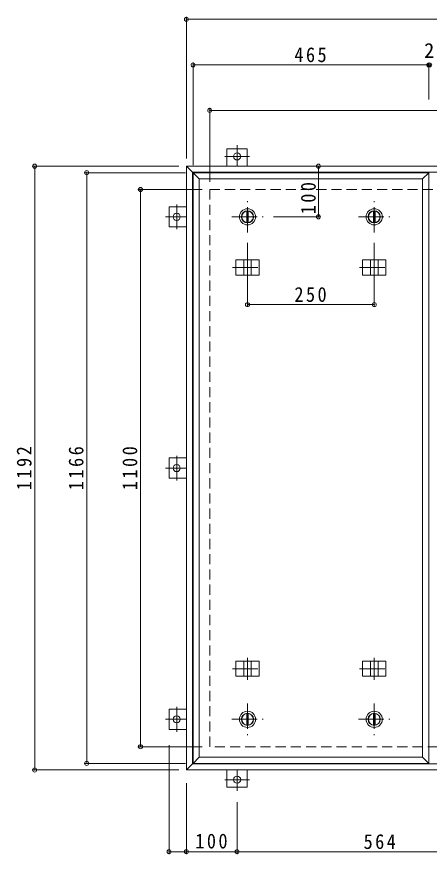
# Model space of a CAD drawing. Units: millimetres at full size, sheet at 1:10. Extents: x -2570 to 2520, y -1962 to 1473.
# Drawn here: x -2308 to -1495, y -211 to 1443 of the extents above; entities that cross this region are included whole.
import ezdxf
from ezdxf.enums import TextEntityAlignment as Align

# ---------------------------------------------------------------- set-up
doc = ezdxf.new("R2010")
doc.units = ezdxf.units.MM
doc.header["$LTSCALE"] = 10
doc.header["$PDMODE"] = 32
doc.header["$PDSIZE"] = 8
doc.linetypes.add('CHAIN1', pattern=[8, 5, -1, 1, -1])
doc.linetypes.add('DASHED2', pattern=[3, 2, -1])
for name, color, linetype, lineweight in [('0-1_躯体', 2, 'DASHED2', 9), ('0-2_仕上', 3, 'Continuous', 9), ('0-3_建具', 4, 'Continuous', 9), ('0-C', 2, 'Continuous', 9), ('0-E', 3, 'Continuous', 9), ('0-F', 7, 'Continuous', 9)]:
    doc.layers.add(name, color=color, linetype=linetype, lineweight=lineweight)
doc.styles.add('ＭＳ ゴシック', font='')
doc.styles.get('ＭＳ ゴシック').set_extended_font_data('MS Gothic')

msp = doc.modelspace()

# ---------------------------------------------------------------- linework, layer by layer
at = {"layer": '0-1_躯体'}
for p, q in [((-1927.51, 1101.84), (-127.51, 1101.84)), ((-1927.51, 1.84), (-1927.51, 1101.84)), ((-127.51, 1.84), (-1927.51, 1.84))]:
    msp.add_line(p, q, dxfattribs=at)
at = {"layer": '0-2_仕上'}
for p, q in [((-1960.51, 1134.84), (-1948.51, 1122.84)), ((-1960.51, 1134.84), (-1495.51, 1134.84)), ((-1960.51, -31.16), (-1960.51, 1134.84)), ((-1507.51, 1122.84), (-1495.51, 1134.84)), ((-1495.51, -31.16), (-1495.51, 1134.84)), ((-1948.51, 1122.84), (-1507.51, 1122.84)), ((-1948.51, -19.16), (-1948.51, 1122.84)), ((-1507.51, -19.16), (-1507.51, 1122.84)), ((-1960.51, -31.16), (-1948.51, -19.16)), ((-1495.51, -31.16), (-1960.51, -31.16))]:
    msp.add_line(p, q, dxfattribs=at)
msp.add_lwpolyline([(-1495.51, -31.16), (-1507.51, -19.16), (-1948.51, -19.16)], dxfattribs=at)
at = {"layer": '0-3_建具', "color": 2}
for p, q in [((-1973.51, 1147.84), (-1961.51, 1135.84)), ((-1973.51, 1147.84), (-81.51, 1147.84)), ((-1973.51, -44.16), (-1973.51, 1147.84)), ((-1961.51, 1135.84), (-93.51, 1135.84)), ((-1961.51, -32.16), (-1961.51, 1135.84)), ((-1961.51, -32.16), (-1973.51, -44.16)), ((-93.51, -32.16), (-1961.51, -32.16)), ((-81.51, -44.16), (-1973.51, -44.16))]:
    msp.add_line(p, q, dxfattribs=at)
at = {"layer": '0-3_建具'}
for p, q in [((-1876.1, 962.84), (-1876.1, 932.84)), ((-1876.1, 962.84), (-1829.93, 962.84)), ((-1860.51, 962.84), (-1860.51, 932.84)), ((-1845.51, 962.84), (-1845.51, 932.84)), ((-1829.93, 962.84), (-1829.93, 932.84)), ((-1626.1, 962.84), (-1626.1, 932.84)), ((-1626.1, 962.84), (-1579.93, 962.84)), ((-1610.51, 962.84), (-1610.51, 932.84)), ((-1595.51, 962.84), (-1595.51, 932.84)), ((-1579.93, 962.84), (-1579.93, 932.84)), ((-1876.1, 932.84), (-1829.93, 932.84)), ((-1626.1, 932.84), (-1579.93, 932.84)), ((-1876.1, 140.84), (-1876.1, 170.84)), ((-1876.1, 170.84), (-1829.93, 170.84)), ((-1860.51, 140.84), (-1860.51, 170.84)), ((-1845.51, 140.84), (-1845.51, 170.84)), ((-1829.93, 140.84), (-1829.93, 170.84)), ((-1626.1, 140.84), (-1626.1, 170.84)), ((-1626.1, 170.84), (-1579.93, 170.84)), ((-1610.51, 140.84), (-1610.51, 170.84)), ((-1595.51, 140.84), (-1595.51, 170.84)), ((-1579.93, 140.84), (-1579.93, 170.84)), ((-1876.1, 140.84), (-1829.93, 140.84)), ((-1626.1, 140.84), (-1579.93, 140.84))]:
    msp.add_line(p, q, dxfattribs=at)
at = {"layer": '0-3_建具', "linetype": 'CHAIN1'}
for p, q in [((-1853.01, 969.96), (-1853.01, 926.72)), ((-1603.01, 969.96), (-1603.01, 926.72)), ((-1882.42, 947.84), (-1823.61, 947.84)), ((-1632.42, 947.84), (-1573.61, 947.84)), ((-1853.01, 133.72), (-1853.01, 176.96)), ((-1603.01, 133.72), (-1603.01, 176.96)), ((-1882.42, 155.84), (-1823.61, 155.84)), ((-1632.42, 155.84), (-1573.61, 155.84))]:
    msp.add_line(p, q, dxfattribs=at)
at = {"layer": '0-C', "linetype": 'CHAIN1'}
for p, q in [((-1853.01, 1016.84), (-1853.01, 1078.84)), ((-1603.01, 1016.84), (-1603.01, 1078.84)), ((-1884.01, 1047.84), (-1822.01, 1047.84)), ((-1634.01, 1047.84), (-1572.01, 1047.84)), ((-1853.01, 86.84), (-1853.01, 24.84)), ((-1603.01, 86.84), (-1603.01, 24.84)), ((-1884.01, 55.84), (-1822.01, 55.84)), ((-1634.01, 55.84), (-1572.01, 55.84))]:
    msp.add_line(p, q, dxfattribs=at)
at = {"layer": '0-C'}
for p, q in [((-1854.51, 1059.24), (-1854.51, 1036.44)), ((-1851.51, 1059.24), (-1851.51, 1036.44)), ((-1604.51, 1059.24), (-1604.51, 1036.44)), ((-1601.51, 1059.24), (-1601.51, 1036.44)), ((-1854.51, 44.44), (-1854.51, 67.24)), ((-1851.51, 44.44), (-1851.51, 67.24)), ((-1604.51, 44.44), (-1604.51, 67.24)), ((-1601.51, 44.44), (-1601.51, 67.24))]:
    msp.add_line(p, q, dxfattribs=at)
for centre, radius in [((-1853.01, 1047.84), 16), ((-1853.01, 1047.84), 12), ((-1853.01, 1047.84), 11.5), ((-1603.01, 1047.84), 16), ((-1603.01, 1047.84), 12), ((-1603.01, 1047.84), 11.5), ((-1853.01, 55.84), 16), ((-1853.01, 55.84), 12), ((-1853.01, 55.84), 11.5), ((-1603.01, 55.84), 16), ((-1603.01, 55.84), 12), ((-1603.01, 55.84), 11.5)]:
    msp.add_circle(centre, radius, dxfattribs=at)
at = {"layer": '0-E'}
for p, q in [((-1893.51, 1182.04), (-1853.51, 1182.04)), ((-1893.51, 1182.04), (-1893.51, 1147.84)), ((-1853.51, 1182.04), (-1853.51, 1147.84)), ((-2007.71, 1027.84), (-2007.71, 1067.84)), ((-2007.71, 1067.84), (-1973.51, 1067.84)), ((-2007.71, 1027.84), (-1973.51, 1027.84)), ((-2007.71, 531.84), (-2007.71, 571.84)), ((-2007.71, 571.84), (-1973.51, 571.84)), ((-2007.71, 531.84), (-1973.51, 531.84)), ((-2007.71, 35.84), (-2007.71, 75.84)), ((-2007.71, 75.84), (-1973.51, 75.84)), ((-2007.71, 35.84), (-1973.51, 35.84)), ((-1893.51, -78.36), (-1893.51, -44.16)), ((-1853.51, -78.36), (-1853.51, -44.16)), ((-1853.51, -78.36), (-1893.51, -78.36))]:
    msp.add_line(p, q, dxfattribs=at)
at = {"layer": '0-E', "linetype": 'CHAIN1'}
for p, q in [((-1873.51, 1189.01), (-1873.51, 1147.84)), ((-1849.14, 1167.04), (-1897.89, 1167.04)), ((-1992.71, 1072.21), (-1992.71, 1023.46)), ((-2014.69, 1047.84), (-1973.51, 1047.84)), ((-1992.71, 576.21), (-1992.71, 527.46)), ((-2014.69, 551.84), (-1973.51, 551.84)), ((-1992.71, 80.21), (-1992.71, 31.46)), ((-2014.69, 55.84), (-1973.51, 55.84)), ((-1873.51, -85.34), (-1873.51, -44.16)), ((-1897.89, -63.36), (-1849.14, -63.36))]:
    msp.add_line(p, q, dxfattribs=at)
at = {"layer": '0-E'}
for centre in [(-1873.51, 1167.04), (-1992.71, 1047.84), (-1992.71, 551.84), (-1992.71, 55.84), (-1873.51, -63.36)]:
    msp.add_circle(centre, 7, dxfattribs=at)
at = {"layer": '0-F'}
for p, q in [((-1973.51, 1162.84), (-1973.51, 1442.84)), ((-1973.51, 1437.84), (-81.51, 1437.84)), ((-1960.51, 1149.84), (-1960.51, 1352.84)), ((-1960.51, 1347.84), (-1495.51, 1347.84)), ((-1495.51, 1350.84), (-1495.51, 1279.72)), ((-1495.51, 1347.84), (-1493.51, 1347.84)), ((-1927.51, 1116.84), (-1927.51, 1262.84)), ((-1927.51, 1257.84), (-127.51, 1257.84)), ((-1988.51, 1147.84), (-2277.77, 1147.84)), ((-2272.77, -44.16), (-2272.77, 1147.84)), ((-1713.09, 1147.84), (-1713.09, 1047.84)), ((-1975.51, 1134.84), (-2175.31, 1134.84)), ((-2170.31, -31.16), (-2170.31, 1134.84)), ((-1942.51, 1101.84), (-2069.14, 1101.84)), ((-2064.14, 1.84), (-2064.14, 1101.84)), ((-1710.09, 1047.84), (-1802.01, 1047.84)), ((-1853.01, 871.54), (-1853.01, 996.84)), ((-1603.01, 871.54), (-1603.01, 996.84)), ((-1853.01, 874.54), (-1603.01, 874.54)), ((-1942.51, 1.84), (-2069.14, 1.84)), ((-2007.71, -210.53), (-2007.71, 4.63)), ((-1975.51, -31.16), (-2175.31, -31.16)), ((-1988.51, -44.16), (-2277.77, -44.16)), ((-1973.51, -70.37), (-1973.51, -210.53)), ((-1873.51, -107.67), (-1873.51, -210.53)), ((-2007.71, -205.53), (-1973.51, -205.53)), ((-1973.51, -205.53), (-1873.51, -205.53)), ((-1873.51, -205.53), (-1309.51, -205.53))]:
    msp.add_line(p, q, dxfattribs=at)
for p in [(-1973.51, 1437.84), (-1960.51, 1347.84), (-1495.51, 1347.84), (-1493.51, 1347.84), (-1927.51, 1257.84), (-2272.77, 1147.84), (-1713.09, 1147.84), (-2170.31, 1134.84), (-2064.14, 1101.84), (-1713.09, 1047.84), (-1853.01, 874.54), (-1603.01, 874.54), (-2064.14, 1.84), (-2170.31, -31.16), (-2272.77, -44.16), (-2007.71, -205.53), (-1973.51, -205.53), (-1873.51, -205.53)]:
    msp.add_point(p, dxfattribs=at)

# ---------------------------------------------------------------- texts
at = {"layer": '0-F', "color": 2, "style": 'ＭＳ ゴシック'}
msp.add_text('2', height=29.33, dxfattribs=at).set_placement((-1504.51, 1352.84), align=Align.BOTTOM_LEFT)
at = {"layer": '0-F', "color": 2, "char_height": 29.33, "attachment_point": 7, "style": 'ＭＳ ゴシック'}
for s, insert in [('\\T1.27;\\W0.9;465', (-1760.51, 1352.84)), ('\\T1.27;\\W0.9;250', (-1760.51, 879.54)), ('\\T1.27;\\W0.9;100', (-1956.01, -199.53)), ('\\T1.27;\\W0.9;564', (-1624.01, -200.53))]:
    msp.add_mtext(s, dxfattribs=dict(at, insert=insert))
at = {"layer": '0-F', "color": 2, "char_height": 29.33, "attachment_point": 7, "rotation": 90, "style": 'ＭＳ ゴシック'}
for s, insert in [('\\T1.27;\\W0.9;100', (-1718.09, 1052.93)), ('\\T1.28;\\W0.9;1192', (-2278.77, 508.09)), ('\\T1.28;\\W0.9;1166', (-2176.31, 508.09)), ('\\T1.28;\\W0.9;1100', (-2070.14, 508.09))]:
    msp.add_mtext(s, dxfattribs=dict(at, insert=insert))

doc.saveas('drawing.dxf')
